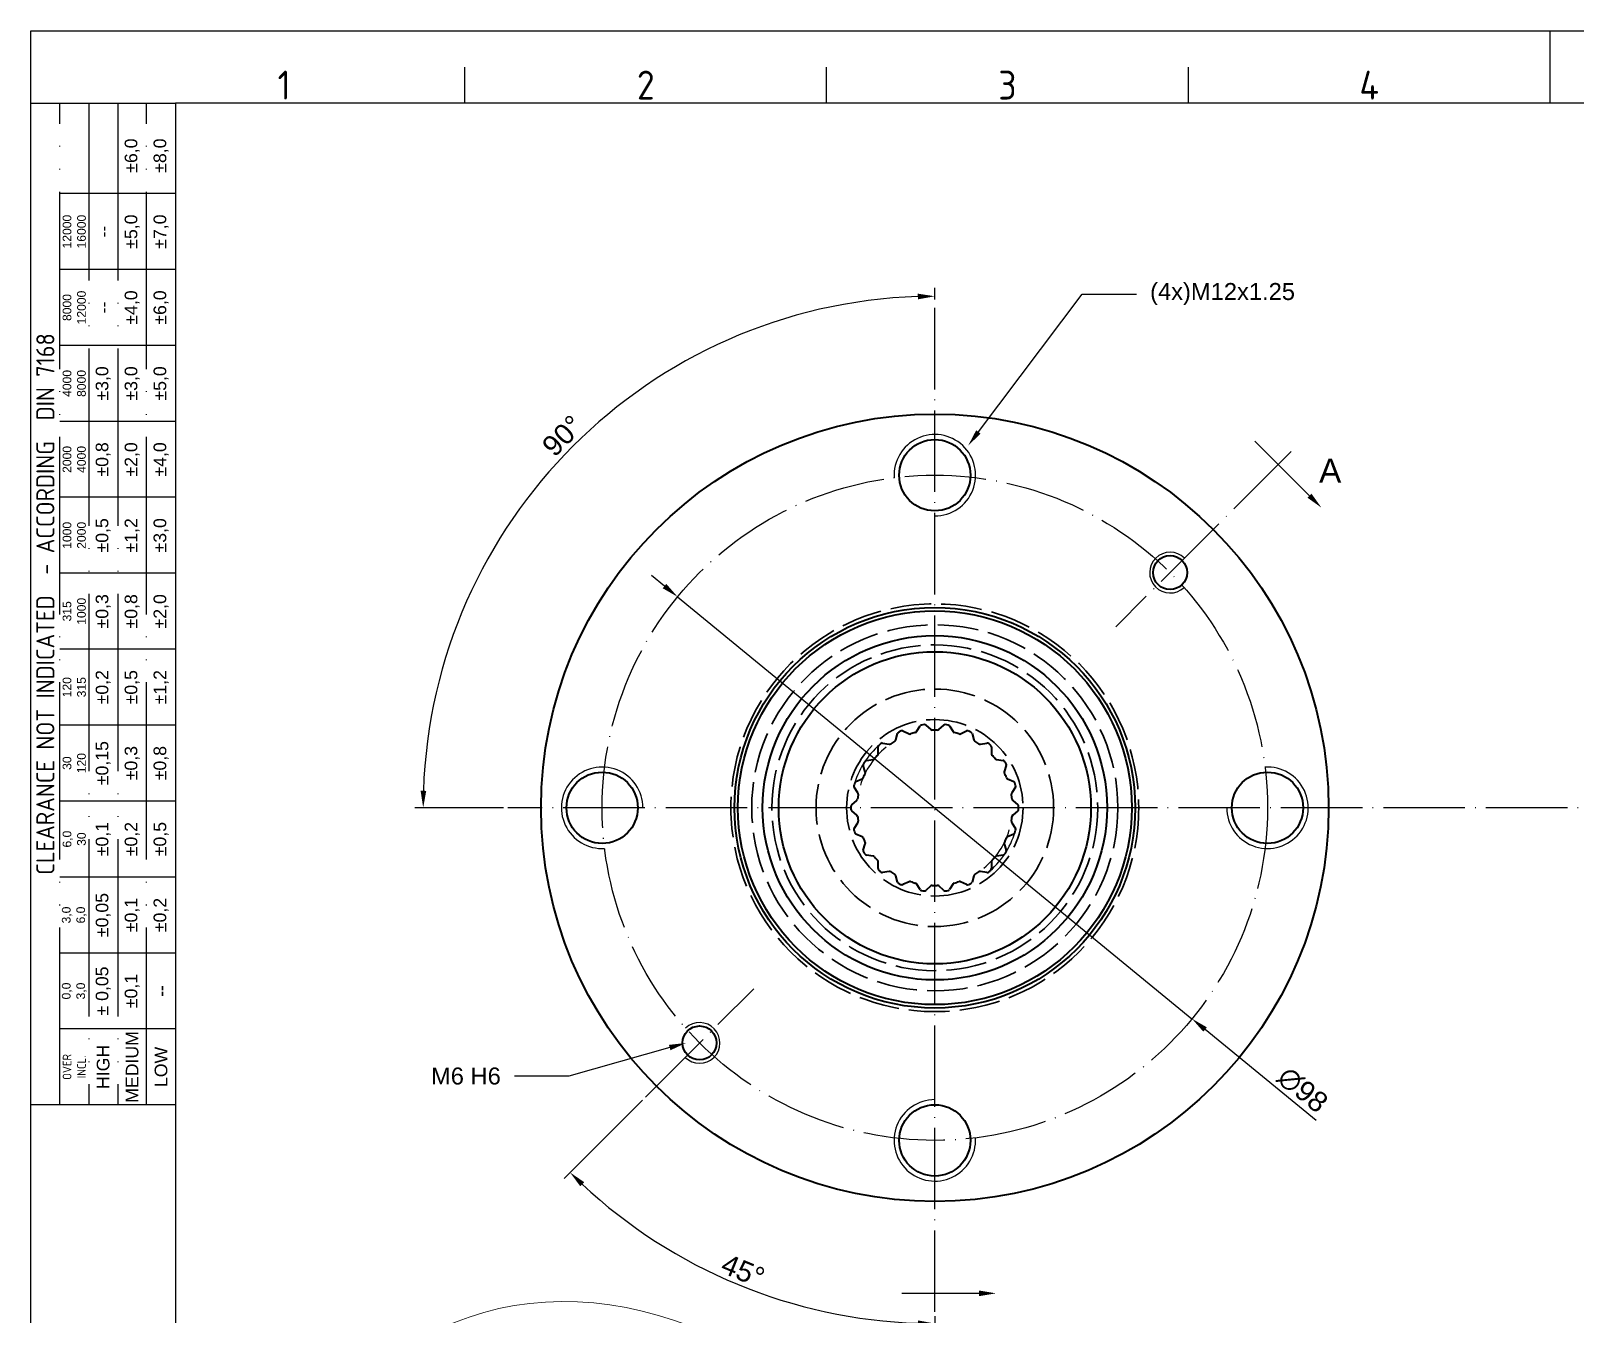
# Model space of a CAD drawing. Header units: millimetres. Extents: x 2429 to 2877, y 1091 to 1407.
# Drawn here: x 2429 to 2656.5, y 1218.4 to 1407.5 of the extents above; entities that cross this region are included whole.
import ezdxf
from ezdxf import colors
from ezdxf.entities.mleader import LeaderData, LeaderLine
from ezdxf.enums import TextEntityAlignment as Align
from ezdxf.math import Vec2, Vec3

# ---------------------------------------------------------------- set-up
doc = ezdxf.new("R2010")
doc.units = ezdxf.units.MM
for name, pattern in [('ACAD_ISO02W100', [15, 12, -3]), ('ACAD_ISO04W100', [30, 24, -3, 0, -3]), ('ACAD_ISO05W100', [33, 24, -3, 0, -3, 0, -3])]:
    doc.linetypes.add(name, pattern=pattern)
for name, color, linetype, lineweight in [('AM_0', 7, 'Continuous', 40), ('AM_4', 1, 'ACAD_ISO04W100', 25), ('AM_5', 3, 'Continuous', 25), ('AM_8', 40, 'ACAD_ISO02W100', 35), ('AM_BOR', 2, 'ACAD_ISO05W100', 35)]:
    doc.layers.add(name, color=color, linetype=linetype, lineweight=lineweight)
doc.styles.add('ACISOTS', font='isocp.shx', dxfattribs={"height": 1})
doc.styles.get("Standard").update_dxf_attribs({"font": 'arial.ttf'})
doc.dimstyles.new('ISO-25', dxfattribs={"dimtxt": 3, "dimasz": 2.5, "dimexe": 1.25, "dimexo": 0.625, "dimtad": 1, "dimtxsty": 'Standard', "dimcen": 2.5, "dimadec": 0, "dimazin": 0, "dimtfac": 1, "dimtmove": 0, "dimatfit": 3, "dimfxl": 1, "dimarcsym": 0})

# ---------------------------------------------------------------- blocks, each defined once
blk = doc.blocks.new('A3 ZTL')
for p, q in [((19.57, 280.82), (19.57, 9.78)), ((401.17, 280.82), (19.57, 280.82))]:
    blk.add_line(p, q)
at = {"layer": 'AM_BOR', "color": 135, "linetype": 'Continuous', "lineweight": 25}
for p, q in [((0, 0), (0, 290.61)), ((0, 290.61), (410.96, 290.61))]:
    blk.add_line(p, q, dxfattribs=at)
at = {"layer": 'AM_BOR', "color": 135, "lineweight": 25}
for p, q in [((205.48, 280.82), (205.48, 290.61)), ((58.71, 280.82), (58.71, 285.71)), ((107.63, 280.82), (107.63, 285.71)), ((156.56, 280.82), (156.56, 285.71)), ((3.91, 145.3), (3.91, 280.82)), ((7.83, 280.82), (7.83, 145.3)), ((11.74, 280.82), (11.74, 145.3)), ((15.66, 145.3), (15.66, 280.82)), ((19.57, 268.59), (3.91, 268.59)), ((19.57, 258.32), (3.91, 258.32)), ((19.57, 248.04), (3.91, 248.04)), ((19.57, 237.77), (3.91, 237.77)), ((19.57, 227.5), (3.91, 227.5)), ((19.57, 217.22), (3.91, 217.22)), ((19.57, 206.95), (3.91, 206.95)), ((19.57, 196.67), (3.91, 196.67)), ((19.57, 186.4), (3.91, 186.4)), ((19.57, 176.13), (3.91, 176.13)), ((19.57, 165.85), (3.91, 165.85)), ((19.57, 155.58), (3.91, 155.58))]:
    blk.add_line(p, q, dxfattribs=at)
blk.add_lwpolyline([(19.57, 145.3), (0, 145.3), (0, 280.82), (19.57, 280.82)], close=True, dxfattribs=at)
at = {"layer": 'AM_BOR', "color": 135, "lineweight": 25, "style": 'ACISOTS'}
for s, p in [('1', (34.25, 283.27)), ('2', (83.17, 283.27)), ('3', (132.09, 283.27)), ('4', (181.02, 283.27))]:
    blk.add_text(s, height=3.91, dxfattribs=at).set_placement(p, align=Align.MIDDLE)
at = {"layer": 'AM_BOR', "color": 135, "lineweight": 25, "attachment_point": 5, "rotation": 90}
for s, insert, char_height, width in [('±6,0', (13.7, 273.73), 1.712, 10.274), ('±8,0', (17.61, 273.73), 1.712, 10.274), ('12000\\P16000', (5.87, 263.45), 1.174, 10.274), ('±5,0', (13.7, 263.45), 1.712, 10.274), ('±7,0', (17.61, 263.45), 1.712, 10.274), ('--', (9.78, 263.45), 1.712, 10.274), ('8000\\P12000', (5.87, 253.18), 1.174, 10.274), ('±4,0', (13.7, 253.18), 1.712, 10.274), ('±6,0', (17.61, 253.18), 1.712, 10.274), ('--', (9.78, 253.18), 1.712, 10.274), ('{\\Fisocp.shx|c0;CLEARANCE NOT INDICATED  - ACCORDING  DIN 7168}', (1.96, 213.06), 2.4462, 135.5186), ('4000\\P8000', (5.87, 242.91), 1.174, 10.274), ('±3,0', (9.78, 242.91), 1.712, 10.274), ('±3,0', (13.7, 242.91), 1.712, 10.274), ('±5,0', (17.61, 242.91), 1.712, 10.274), ('2000\\P4000', (5.87, 232.63), 1.174, 10.274), ('±0,8', (9.78, 232.63), 1.712, 10.274), ('±2,0', (13.7, 232.63), 1.712, 10.274), ('±4,0', (17.61, 232.63), 1.712, 10.274), ('1000\\P2000', (5.87, 222.36), 1.174, 10.274), ('±0,5', (9.78, 222.36), 1.712, 10.274), ('±1,2', (13.7, 222.36), 1.712, 10.274), ('±3,0', (17.61, 222.36), 1.712, 10.274), ('315\\P1000', (5.87, 212.08), 1.174, 10.274), ('±0,3', (9.78, 212.08), 1.712, 10.274), ('±0,8', (13.7, 212.08), 1.712, 10.274), ('±2,0', (17.61, 212.08), 1.712, 10.274), ('120\\P315', (5.87, 201.81), 1.174, 10.274), ('±0,2', (9.78, 201.81), 1.712, 10.274), ('±0,5', (13.7, 201.81), 1.712, 10.274), ('±1,2', (17.61, 201.81), 1.712, 10.274), ('±0,15', (9.78, 191.54), 1.712, 10.274), ('30\\P120', (5.87, 191.54), 1.174, 10.274), ('±0,3', (13.7, 191.54), 1.712, 10.274), ('±0,8', (17.61, 191.54), 1.712, 10.274), ('6,0\\P30', (5.87, 181.26), 1.174, 10.274), ('±0,1', (9.78, 181.26), 1.712, 10.274), ('±0,2', (13.7, 181.26), 1.712, 10.274), ('±0,5', (17.61, 181.26), 1.712, 10.274), ('±0,05', (9.78, 170.99), 1.712, 10.274), ('3,0\\P6,0', (5.87, 170.99), 1.174, 10.274), ('±0,1', (13.7, 170.99), 1.712, 10.274), ('±0,2', (17.61, 170.99), 1.712, 10.274), ('± 0,05', (9.78, 160.71), 1.712, 10.274), ('0,0\\P3,0', (5.87, 160.71), 1.174, 10.274), ('\\pt4.69206;±0,1', (13.7, 160.71), 1.7123, 10.274), ('--', (17.61, 160.71), 1.712, 10.274), ('MEDIUM', (13.7, 150.44), 1.712, 10.274), ('HIGH', (9.78, 150.44), 1.712, 10.274), ('LOW', (17.61, 150.44), 1.712, 10.274), ('{\\Fisocp.shx|c0;OVER\\PINCL.}', (5.87, 150.44), 1.1742, 10.274)]:
    blk.add_mtext(s, dxfattribs=dict(at, insert=insert, char_height=char_height, width=width))
blk = doc.blocks.new('*D47')
at = {"layer": 'AM_5', "color": 0, "lineweight": -2}
for p, q in [((2519.13, 1249.95), (2507.58, 1238.39)), ((2562.19, 1218.12), (2562.19, 1215.77))]:
    blk.add_line(p, q, dxfattribs=at)
blk.add_arc((2562.19, 1293), 75.98, 226.8852, 268.1148, dxfattribs=at)
at = {"layer": 'AM_5', "color": 0}
for points in [[(2509.97, 1237.24), (2510.55, 1237.84), (2508.46, 1239.28)], [(2559.7, 1217.48), (2559.68, 1216.65), (2562.19, 1217.02)]]:
    blk.add_solid(points, dxfattribs=at)
at = {"layer": 'Defpoints', "color": 0}
for p in [(2562.19, 1367.26), (2535.51, 1266.32), (2519.57, 1250.39), (2524.2, 1227.2), (2562.19, 1218.74)]:
    blk.add_point(p, dxfattribs=at)
at = {"layer": 'AM_5', "color": 0, "insert": (2533.94, 1224.79), "char_height": 3, "attachment_point": 5, "rotation": 337.5}
blk.add_mtext('45°', dxfattribs=at)
blk = doc.blocks.new('*D48')
at = {"layer": 'AM_5', "color": 0, "lineweight": -2}
for p, q in [((2522.38, 1325.67), (2520.44, 1327.25)), ((2524.31, 1324.08), (2600.07, 1261.92)), ((2618.36, 1246.92), (2602.01, 1260.34))]:
    blk.add_line(p, q, dxfattribs=at)
at = {"layer": 'AM_5', "color": 0}
for points in [[(2522.64, 1325.99), (2522.11, 1325.35), (2524.31, 1324.08)], [(2602.27, 1260.66), (2601.74, 1260.02), (2600.07, 1261.92)]]:
    blk.add_solid(points, dxfattribs=at)
at = {"layer": 'Defpoints', "color": 0}
for p in [(2524.31, 1324.08), (2600.07, 1261.92)]:
    blk.add_point(p, dxfattribs=at)
at = {"layer": 'AM_5', "color": 0, "insert": (2616.37, 1251.45), "char_height": 3, "attachment_point": 5, "rotation": 320.634}
blk.add_mtext('∅98', dxfattribs=at)
blk = doc.blocks.new('*D98')
at = {"layer": 'AM_5', "color": 0, "lineweight": -2}
for p, q in [((2562.19, 1367.89), (2562.19, 1369.62)), ((2498.65, 1293), (2485.58, 1293))]:
    blk.add_line(p, q, dxfattribs=at)
blk.add_arc((2562.19, 1293), 75.37, 91.9007, 178.0993, dxfattribs=at)
at = {"layer": 'AM_5', "color": 0}
for points in [[(2559.68, 1368.75), (2559.7, 1367.91), (2562.19, 1368.37)], [(2487.28, 1295.5), (2486.45, 1295.51), (2486.83, 1293)]]:
    blk.add_solid(points, dxfattribs=at)
at = {"layer": 'Defpoints', "color": 0}
for p in [(2562.19, 1367.26), (2524.51, 1358.27), (2499.27, 1293), (2821.47, 1293), (2562.19, 1218.74)]:
    blk.add_point(p, dxfattribs=at)
at = {"layer": 'AM_5', "color": 0, "insert": (2507.37, 1347.82), "char_height": 3, "attachment_point": 5, "rotation": 45}
blk.add_mtext('90°', dxfattribs=at)

msp = doc.modelspace()

# ---------------------------------------------------------------- linework, layer by layer
at = {"color": 7, "linetype": 'Continuous', "lineweight": 15, "flags": 128}
msp.add_lwpolyline([(2535.299, 1212.039), (2533.074, 1213.342), (2530.812, 1214.539), (2528.516, 1215.629), (2526.193, 1216.607), (2523.846, 1217.473), (2521.482, 1218.225), (2519.105, 1218.861), (2516.72, 1219.379), (2514.333, 1219.778), (2511.948, 1220.058), (2509.571, 1220.218), (2507.208, 1220.257), (2504.862, 1220.176), (2502.539, 1219.975), (2500.245, 1219.653), (2497.984, 1219.213), (2495.761, 1218.654), (2493.581, 1217.978), (2491.449, 1217.187), (2489.368, 1216.281), (2487.345, 1215.264), (2485.569, 1214.251)], dxfattribs=at)
at = {"layer": 'AM_0'}
for p, q in [((2556.449, 1303.009), (2556.708, 1303.957)), ((2557.504, 1304.32), (2558.39, 1303.895)), ((2559.5, 1304.222), (2560.016, 1305.058)), ((2560.882, 1305.182), (2561.612, 1304.525)), ((2562.77, 1304.525), (2563.5, 1305.182)), ((2564.366, 1305.058), (2564.881, 1304.222)), ((2565.992, 1303.895), (2566.878, 1304.32)), ((2567.673, 1303.957), (2567.932, 1303.009)), ((2553.863, 1300.986), (2553.844, 1301.968)), ((2554.506, 1302.541), (2555.475, 1302.383)), ((2568.906, 1302.383), (2569.876, 1302.541)), ((2570.537, 1301.968), (2570.519, 1300.986)), ((2551.951, 1298.317), (2551.657, 1299.254)), ((2552.13, 1299.99), (2553.105, 1300.111)), ((2571.277, 1300.111), (2572.251, 1299.99)), ((2572.724, 1299.254), (2572.43, 1298.317)), ((2550.569, 1296.873), (2551.47, 1297.264)), ((2572.911, 1297.264), (2573.812, 1296.873)), ((2550.869, 1295.217), (2550.323, 1296.033)), ((2574.059, 1296.033), (2573.512, 1295.217)), ((2549.95, 1293.442), (2550.705, 1294.071)), ((2550.705, 1291.938), (2549.95, 1292.567)), ((2573.677, 1294.071), (2574.431, 1293.442)), ((2574.431, 1292.567), (2573.677, 1291.938)), ((2550.323, 1289.976), (2550.869, 1290.792)), ((2573.512, 1290.792), (2574.059, 1289.976)), ((2551.47, 1288.745), (2550.569, 1289.136)), ((2551.657, 1286.755), (2551.951, 1287.692)), ((2572.43, 1287.692), (2572.724, 1286.755)), ((2573.812, 1289.136), (2572.911, 1288.745)), ((2553.105, 1285.897), (2552.13, 1286.019)), ((2572.251, 1286.019), (2571.277, 1285.897)), ((2553.844, 1284.04), (2553.863, 1285.022)), ((2555.475, 1283.625), (2554.506, 1283.467)), ((2556.708, 1282.052), (2556.449, 1282.999)), ((2567.932, 1282.999), (2567.673, 1282.052)), ((2569.876, 1283.467), (2568.906, 1283.625)), ((2570.519, 1285.022), (2570.537, 1284.04)), ((2558.39, 1282.113), (2557.504, 1281.688)), ((2560.016, 1280.951), (2559.5, 1281.787)), ((2561.612, 1281.483), (2560.882, 1280.826)), ((2563.5, 1280.826), (2562.77, 1281.483)), ((2564.881, 1281.787), (2564.366, 1280.951)), ((2566.878, 1281.688), (2565.992, 1282.113))]:
    msp.add_line(p, q, dxfattribs=at)
for centre, radius in [((2562.191, 1293.004), 58), ((2562.191, 1342.004), 5.25), ((2596.839, 1327.653), 2.5), ((2562.191, 1293.004), 29.5), ((2562.191, 1293.004), 29), ((2562.191, 1293.004), 25.366), ((2562.191, 1293.004), 23), ((2513.191, 1293.004), 5.25), ((2611.191, 1293.004), 5.25), ((2527.542, 1258.356), 2.5), ((2562.191, 1244.004), 5.25)]:
    msp.add_circle(centre, radius, dxfattribs=at)
for centre, radius, start, end in [((2556.997, 1303.878), 0.3, 115.5303, 164.71449), ((2562.191, 1293.004), 12.35, 113.56061, 115.5303), ((2557.374, 1304.05), 0.3, 64.37642, 113.56061), ((2558.519, 1304.166), 0.3, 244.37642, 288.20775), ((2562.191, 1293.004), 11.45, 104.51953, 108.20775), ((2559.245, 1304.379), 0.3, 284.51953, 328.35085), ((2560.271, 1304.9), 0.3, 99.16666, 148.35085), ((2562.191, 1293.004), 12.35, 97.19697, 99.16666), ((2560.681, 1304.959), 0.3, 48.01279, 97.19697), ((2561.813, 1304.748), 0.3, 228.01279, 271.84411), ((2562.191, 1293.004), 11.45, 88.15589, 91.84411), ((2562.569, 1304.748), 0.3, 268.15589, 311.98721), ((2563.7, 1304.959), 0.3, 82.80303, 131.98721), ((2562.191, 1293.004), 12.35, 80.83334, 82.80303), ((2564.11, 1304.9), 0.3, 31.64915, 80.83334), ((2565.137, 1304.379), 0.3, 211.64915, 255.48047), ((2562.191, 1293.004), 11.45, 71.79225, 75.48047), ((2565.862, 1304.166), 0.3, 251.79225, 295.62358), ((2567.007, 1304.05), 0.3, 66.43939, 115.62358), ((2562.191, 1293.004), 12.35, 64.4697, 66.43939), ((2567.384, 1303.878), 0.3, 15.28551, 64.4697), ((2554.144, 1301.974), 0.3, 131.89394, 181.07812), ((2562.191, 1293.004), 12.35, 129.92425, 131.89394), ((2554.457, 1302.245), 0.3, 80.74006, 129.92425), ((2555.523, 1302.679), 0.3, 260.74006, 304.57138), ((2562.191, 1293.004), 11.45, 120.88316, 124.57138), ((2556.16, 1303.088), 0.3, 300.88316, 344.71449), ((2568.222, 1303.088), 0.3, 195.28551, 239.11684), ((2562.191, 1293.004), 11.45, 55.42862, 59.11684), ((2568.858, 1302.679), 0.3, 235.42862, 279.25994), ((2569.924, 1302.245), 0.3, 50.07575, 99.25994), ((2562.191, 1293.004), 12.35, 48.10606, 50.07575), ((2570.237, 1301.974), 0.3, 358.92188, 48.10606), ((2551.943, 1299.344), 0.3, 148.25757, 197.44176), ((2562.191, 1293.004), 12.35, 146.28788, 148.25757), ((2552.167, 1299.692), 0.3, 97.1037, 146.28788), ((2553.068, 1300.409), 0.3, 277.1037, 320.93502), ((2562.191, 1293.004), 11.45, 137.2468, 140.93502), ((2553.563, 1300.981), 0.3, 317.2468, 1.07812), ((2570.819, 1300.981), 0.3, 178.92188, 222.7532), ((2562.191, 1293.004), 11.45, 39.06498, 42.7532), ((2571.314, 1300.409), 0.3, 219.06498, 262.8963), ((2572.214, 1299.692), 0.3, 33.71212, 82.8963), ((2562.191, 1293.004), 12.35, 31.74243, 33.71212), ((2572.438, 1299.344), 0.3, 342.55824, 31.74243), ((2562.191, 1293.004), 12.35, 162.65152, 164.62121), ((2550.689, 1296.597), 0.3, 113.46733, 162.65152), ((2551.351, 1297.539), 0.3, 293.46733, 337.29865), ((2562.191, 1293.004), 11.45, 153.61044, 157.29865), ((2551.665, 1298.227), 0.3, 333.61044, 17.44176), ((2572.716, 1298.227), 0.3, 162.55824, 206.38956), ((2562.191, 1293.004), 11.45, 22.70135, 26.38956), ((2573.03, 1297.539), 0.3, 202.70135, 246.53267), ((2573.693, 1296.597), 0.3, 17.34848, 66.53267), ((2562.191, 1293.004), 12.35, 15.37879, 17.34848), ((2550.572, 1296.2), 0.3, 164.62121, 213.80539), ((2550.513, 1294.301), 0.3, 309.83097, 353.66229), ((2562.191, 1293.004), 11.45, 169.97407, 173.66229), ((2550.62, 1295.05), 0.3, 349.97407, 33.80539), ((2573.761, 1295.05), 0.3, 146.19461, 190.02593), ((2562.191, 1293.004), 11.45, 6.33771, 10.02593), ((2573.869, 1294.301), 0.3, 186.33771, 230.16903), ((2573.809, 1296.2), 0.3, 326.19461, 15.37879), ((2562.191, 1293.004), 12.35, 179.01516, 180.98484), ((2550.142, 1293.211), 0.3, 129.83097, 179.01516), ((2550.142, 1292.797), 0.3, 180.98484, 230.16903), ((2574.239, 1293.211), 0.3, 0.98484, 50.16903), ((2574.239, 1292.797), 0.3, 309.83097, 359.01516), ((2562.191, 1293.004), 12.35, 359.01516, 0.98484), ((2550.572, 1289.809), 0.3, 146.19461, 195.37879), ((2562.191, 1293.004), 12.35, 195.37879, 197.34848), ((2550.513, 1291.707), 0.3, 6.33771, 50.16903), ((2562.191, 1293.004), 11.45, 186.33771, 190.02593), ((2550.62, 1290.959), 0.3, 326.19461, 10.02593), ((2573.761, 1290.959), 0.3, 169.97407, 213.80539), ((2562.191, 1293.004), 11.45, 349.97407, 353.66229), ((2573.869, 1291.707), 0.3, 129.83097, 173.66229), ((2562.191, 1293.004), 12.35, 342.65152, 344.62121), ((2573.809, 1289.809), 0.3, 344.62121, 33.80539), ((2550.689, 1289.411), 0.3, 197.34848, 246.53267), ((2551.351, 1288.47), 0.3, 22.70135, 66.53267), ((2562.191, 1293.004), 11.45, 202.70135, 206.38956), ((2551.665, 1287.782), 0.3, 342.55824, 26.38956), ((2572.716, 1287.782), 0.3, 153.61044, 197.44176), ((2562.191, 1293.004), 11.45, 333.61044, 337.29865), ((2573.03, 1288.47), 0.3, 113.46733, 157.29865), ((2573.693, 1289.411), 0.3, 293.46733, 342.65152), ((2551.943, 1286.665), 0.3, 162.55824, 211.74243), ((2562.191, 1293.004), 12.35, 211.74243, 213.71212), ((2552.167, 1286.316), 0.3, 213.71212, 262.8963), ((2553.068, 1285.599), 0.3, 39.06498, 82.8963), ((2562.191, 1293.004), 11.45, 219.06498, 222.7532), ((2553.563, 1285.028), 0.3, 358.92188, 42.7532), ((2570.819, 1285.028), 0.3, 137.2468, 181.07812), ((2562.191, 1293.004), 11.45, 317.2468, 320.93502), ((2571.314, 1285.599), 0.3, 97.1037, 140.93502), ((2572.214, 1286.316), 0.3, 277.1037, 326.28788), ((2562.191, 1293.004), 12.35, 326.28788, 328.25757), ((2572.438, 1286.665), 0.3, 328.25757, 17.44176), ((2554.144, 1284.034), 0.3, 178.92188, 228.10606), ((2562.191, 1293.004), 12.35, 228.10606, 230.07575), ((2554.457, 1283.763), 0.3, 230.07575, 279.25994), ((2555.523, 1283.329), 0.3, 55.42862, 99.25994), ((2562.191, 1293.004), 11.45, 235.42862, 239.11684), ((2556.16, 1282.92), 0.3, 15.28551, 59.11684), ((2568.222, 1282.92), 0.3, 120.88316, 164.71449), ((2562.191, 1293.004), 11.45, 300.88316, 304.57138), ((2568.858, 1283.329), 0.3, 80.74006, 124.57138), ((2569.924, 1283.763), 0.3, 260.74006, 309.92425), ((2562.191, 1293.004), 12.35, 309.92425, 311.89394), ((2570.237, 1284.034), 0.3, 311.89394, 1.07812), ((2556.997, 1282.131), 0.3, 195.28551, 244.4697), ((2562.191, 1293.004), 12.35, 244.4697, 246.43939), ((2557.374, 1281.959), 0.3, 246.43939, 295.62358), ((2558.519, 1281.843), 0.3, 71.79225, 115.62358), ((2562.191, 1293.004), 11.45, 251.79225, 255.48047), ((2559.245, 1281.63), 0.3, 31.64915, 75.48047), ((2560.271, 1281.108), 0.3, 211.64915, 260.83334), ((2562.191, 1293.004), 12.35, 260.83334, 262.80303), ((2560.681, 1281.049), 0.3, 262.80303, 311.98721), ((2561.813, 1281.26), 0.3, 88.15589, 131.98721), ((2562.191, 1293.004), 11.45, 268.15589, 271.84411), ((2562.569, 1281.26), 0.3, 48.01279, 91.84411), ((2563.7, 1281.049), 0.3, 228.01279, 277.19697), ((2562.191, 1293.004), 12.35, 277.19697, 279.16666), ((2564.11, 1281.108), 0.3, 279.16666, 328.35085), ((2565.137, 1281.63), 0.3, 104.51953, 148.35085), ((2562.191, 1293.004), 11.45, 284.51953, 288.20775), ((2565.862, 1281.843), 0.3, 64.37642, 108.20775), ((2567.007, 1281.959), 0.3, 244.37642, 293.56061), ((2562.191, 1293.004), 12.35, 293.56061, 295.5303), ((2567.384, 1282.131), 0.3, 295.5303, 344.71449)]:
    msp.add_arc(centre, radius, start, end, dxfattribs=at)
at = {"layer": 'AM_4', "ltscale": 0.5}
for p, q in [((2562.191, 1218.745), (2562.191, 1367.264)), ((2614.7, 1345.514), (2588.871, 1319.685)), ((2821.471, 1293.004), (2499.275, 1293.004)), ((2519.575, 1250.388), (2535.51, 1266.324))]:
    msp.add_line(p, q, dxfattribs=at)
msp.add_circle((2562.191, 1293.004), 49, dxfattribs=at)
at = {"layer": 'AM_5'}
for p, q in [((2609.321, 1347.039), (2617.377, 1338.984)), ((2562.191, 1293.004), (2562.191, 1293.004)), ((2557.309, 1221.47), (2568.701, 1221.47))]:
    msp.add_line(p, q, dxfattribs=at)
for centre, radius, start, end in [((2562.191, 1342.004), 6, 270, 183.5101), ((2596.839, 1327.653), 3, 45, 313.24577), ((2562.191, 1293.004), 12.35, 128.83595, 163.18048), ((2562.191, 1293.004), 11.45, 128.83595, 163.18048), ((2513.191, 1293.004), 6, 0, 273.5101), ((2611.191, 1293.004), 6, 180, 93.5101), ((2562.191, 1293.004), 11.45, 309.05884, 343.40336), ((2562.191, 1293.004), 12.35, 309.05884, 343.40336), ((2527.542, 1258.356), 3, 225, 133.24577), ((2562.191, 1244.004), 6, 90, 3.5101)]:
    msp.add_arc(centre, radius, start, end, dxfattribs=at)
for points in [[(2617.082, 1338.689), (2617.671, 1339.278), (2619.144, 1337.216)], [(2568.701, 1221.886), (2568.701, 1221.053), (2571.201, 1221.47)]]:
    msp.add_solid(points, dxfattribs=at)
at = {"layer": 'AM_8', "ltscale": 0.5}
for radius in [30.035, 26.965, 24, 17.5, 13]:
    msp.add_circle((2562.191, 1293.004), radius, dxfattribs=at)

# ---------------------------------------------------------------- block references
at = {"linetype": 'ByBlock', "lineweight": 0, "xscale": 1.089, "yscale": 1.089, "zscale": 1.089}
msp.add_blockref('A3 ZTL', (2429.046, 1090.997), dxfattribs=at)

# ---------------------------------------------------------------- texts
at = {"layer": 'AM_5', "insert": (2618.796, 1340.924), "char_height": 3.5, "attachment_point": 7}
msp.add_mtext_dynamic_manual_height_columns('A', width=12.46166, gutter_width=12.5, heights=[0], dxfattribs=at)

# ---------------------------------------------------------------- dimensions: what is measured, and where the dimension line sits
at = {"layer": 'AM_5'}
for base, line1, line2, picture, middle in [((2524.508, 1358.273), ((2821.471, 1293.004), (2499.275, 1293.004)), ((2562.191, 1218.745), (2562.191, 1367.264)), '*D98', (2507.374, 1347.821)), ((2524.199, 1227.201), ((2562.191, 1218.745), (2562.191, 1367.264)), ((2519.575, 1250.388), (2535.51, 1266.324)), '*D47', (2533.936, 1224.792))]:
    dim = msp.add_angular_dim_2l(base=base, line1=line1, line2=line2, dimstyle='ISO-25', dxfattribs=at)
    dim.commit()
    dim.dimension.update_dxf_attribs({"geometry": picture, "text_midpoint": middle})
dim = msp.add_diameter_dim_2p(p1=(2524.308, 1324.084), p2=(2600.073, 1261.925), dimstyle='ISO-25', dxfattribs=at)
dim.commit()
dim.dimension.update_dxf_attribs({"geometry": '*D48', "text_midpoint": (2614.953, 1249.717), "dimtype": 163})

# ---------------------------------------------------------------- leaders
ml = msp.add_multileader_mtext('Standard', dxfattribs=at)
ml.set_content('(4x)M12x1.25', color=256)
ml.set_leader_properties()
ml.build(insert=Vec2(0, 0))
ml.multileader.update_dxf_attribs({"arrow_head_size": 2.5})
ctx = ml.context
ctx.base_point, ctx.char_height, ctx.arrow_head_size, ctx.plane_origin = Vec3(2591.897, 1368.7), 2.5, 2.5, Vec3(2570.343, 1345.805)
notes = []
notes.append((ctx, [(0, (1, 1, 0), (2583.897, 1368.7), (1, 0), 8, [(0, [(2567.108, 1346.375)], 0, [])])]))
ctx.mtext.insert, ctx.mtext.flow_direction = Vec3(2593.897, 1370.318), 5
ml = msp.add_multileader_mtext('Standard', dxfattribs=at)
ml.set_content('M6 H6', color=256)
ml.set_leader_properties()
ml.build(insert=Vec2(0, 0))
ml.multileader.update_dxf_attribs({"arrow_head_size": 2.5})
ctx = ml.context
ctx.base_point, ctx.char_height, ctx.arrow_head_size, ctx.plane_origin = Vec3(2486.399, 1253.466), 2.5, 2.5, Vec3(2444.589, 1251.061)
ctx.text_align_type = 2
notes.append((ctx, [(1, (1, 1, 0), (2508.266, 1253.466), (-1, 0), 8, [(0, [(2525.542, 1258.356)], 0, [])])]))
ctx.mtext.insert, ctx.mtext.alignment, ctx.mtext.flow_direction = Vec3(2498.266, 1254.737), 3, 5
for ctx, leaders in notes:
    for number, flags, end, landing, length, lines in leaders:
        leader = LeaderData()
        leader.index, (leader.has_last_leader_line, leader.has_dogleg_vector, leader.attachment_direction) = number, flags
        leader.last_leader_point, leader.dogleg_vector, leader.dogleg_length = Vec3(end), Vec3(landing), length
        for number, points, colour, breaks in lines:
            line = LeaderLine()
            line.index, line.vertices, line.color, line.breaks = number, Vec3.list(points), colors.encode_raw_color(colour), breaks
            leader.lines.append(line)
        ctx.leaders.append(leader)

doc.saveas('drawing.dxf')
